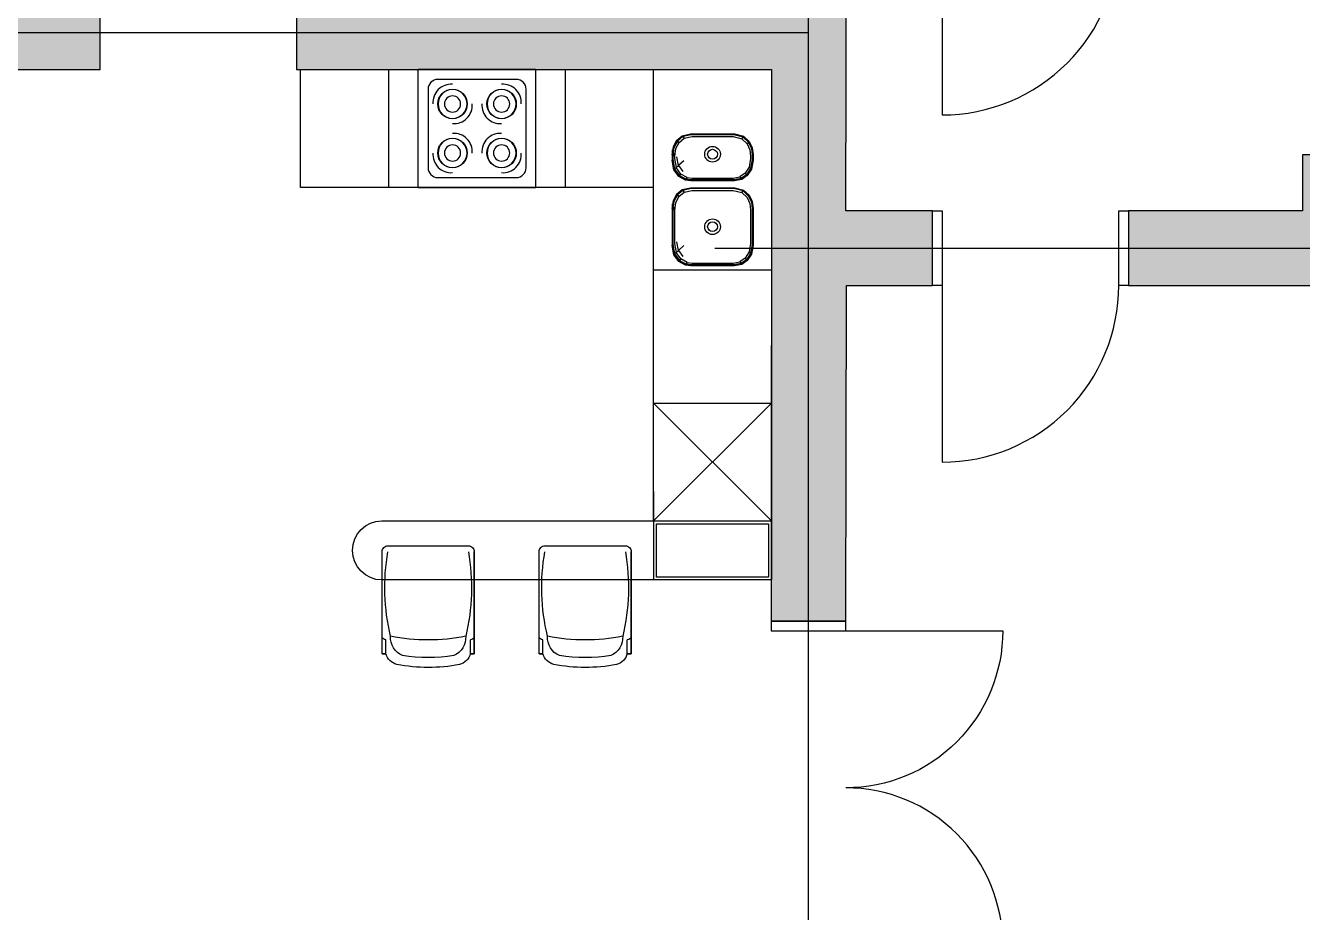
# Model space of a CAD drawing. Header units: millimetres. Extents: x 74752 to 193506, y -83124 to -13126.
# Drawn here: x 82323 to 88831, y -69922 to -65402 of the extents above; entities that cross this region are included whole.
import ezdxf

# ---------------------------------------------------------------- set-up
doc = ezdxf.new("R2010")
doc.units = ezdxf.units.MM
doc.linetypes.add('CENTER2', pattern=[1.125, 0.75, -0.125, 0.125, -0.125])
for name, color, linetype in [('axis', 40, 'CENTER2'), ('door_dwgmodels.com', 250, 'Continuous'), ('furniture _san', 36, 'Continuous'), ('hatches', 8, 'Continuous'), ('wall', 5, 'Continuous')]:
    doc.layers.add(name, color=color, linetype=linetype)

# ---------------------------------------------------------------- blocks, each defined once
blk = doc.blocks.new('*U30')
at = {"color": 0, "linetype": 'ByBlock', "ltscale": 10}
blk.add_lwpolyline([(-50, 0), (-50, 900, 0.414214), (-950, 0)], format="xyb", dxfattribs=at)
at = {"color": 0}
for points in [[(-1000, 0), (-950, 0), (-950, -120.6), (-1000, -120.6)], [(-50, 0), (0, 0), (0, -120.6), (-50, -120.6)]]:
    blk.add_lwpolyline(points, close=True, dxfattribs=at)
blk = doc.blocks.new('*U31')
at = {"color": 0, "linetype": 'ByBlock', "ltscale": 10}
blk.add_lwpolyline([(-50, 0), (-50, 900, 0.414214), (-950, 0)], format="xyb", dxfattribs=at)
at = {"color": 0}
for points in [[(-1000, 0), (-950, 0), (-950, -380), (-1000, -380)], [(-50, 0), (0, 0), (0, -380), (-50, -380)]]:
    blk.add_lwpolyline(points, close=True, dxfattribs=at)
blk = doc.blocks.new('*U37')
at = {"color": 0, "linetype": 'ByBlock', "ltscale": 10}
blk.add_lwpolyline([(-50, 0), (-50, 800.1, 0.414214), (-850.1, 0)], format="xyb", dxfattribs=at)
at = {"color": 0}
blk.add_lwpolyline([(-50, 0), (0, 0), (0, -380), (-50, -380)], close=True, dxfattribs=at)
blk = doc.blocks.new('arm bar1')
at = {"color": 0}
blk.add_line((215, 550), (215, 480), dxfattribs=at)
blk.add_lwpolyline([(235, 30), (235, 550), (215, 550), (215, 550, 0.268172), (159.7, 605.5, 0.092665), (-159.8, 604.9, 0.274698), (-215, 550), (-215, 550), (-235, 550), (-235, 30, 0.414214), (-205, 0), (205, 0, 0.414214), (235, 30, 7.595754)], format="xyb", dxfattribs=at)
for points in [[(-235, 550), (-215, 550), (-215, 480)], [(215, 550), (235, 550), (235, 30)]]:
    blk.add_lwpolyline(points, dxfattribs=at)
for centre, radius, start, end in [((-89, 466), 102.7, 114.15245, 182.66928), ((1.6, -249.4), 819.4, 80.91226, 99.31897), ((89, 466), 102.7, 357.33072, 65.84755), ((-212.7, 457.2), 22.9, 95.83493, 166.83362), ((839.2, 213.4), 1060.2, 166.48212, 189.9611), ((0, -506.5), 986.5, 78.80003, 101.19997), ((-839.2, 213.4), 1060.2, 350.0389, 13.51788), ((212.7, 457.2), 22.9, 13.16638, 84.16507)]:
    blk.add_arc(centre, radius, start, end, dxfattribs=at)
blk = doc.blocks.new('Kitchen furn 7d')
at = {"color": 0, "linetype": 'ByBlock'}
for p, q in [((600, 2150), (600, 2601)), ((600, 2300), (0, 1700)), ((0, 2300), (600, 1700)), ((600, 2300), (0, 2300)), ((600, 2149), (600, 649)), ((600, 1700), (0, 1700)), ((600, 1020), (0, 1020)), ((600, 649), (600, 0)), ((1050, 600), (1050, 0)), ((1200, 600), (1200, 0)), ((1800, 600), (1800, 0)), ((1950, 600), (1950, 0))]:
    blk.add_line(p, q, dxfattribs=at)
at = {"color": 0}
for p, q in [((122.7, 972.9), (151.3, 992.4)), ((152.4, 990.8), (124, 971.4)), ((126.3, 968.8), (154.4, 988)), ((133.3, 960.8), (160.4, 979.3)), ((151.3, 992.4), (188.4, 999.6)), ((189.2, 998), (152.4, 990.8)), ((154.4, 988), (152.4, 990.8)), ((154.4, 988), (190.8, 995.1)), ((160.4, 979.3), (154.4, 988)), ((195.6, 986.2), (160.4, 979.3)), ((188.4, 999.6), (411.7, 999.6)), ((410.8, 998), (189.2, 998)), ((190.8, 995.1), (409.2, 995.1)), ((404.4, 986.2), (195.6, 986.2)), ((429.2, 982.9), (404.4, 986.2)), ((409.2, 995.1), (434.9, 991.7)), ((436.8, 994.6), (410.8, 998)), ((411.7, 999.6), (437.8, 996.2)), ((434.9, 991.7), (429.2, 982.9)), ((429.2, 982.9), (462.2, 965.1)), ((469, 973.3), (434.9, 991.7)), ((471.3, 976), (436.8, 994.6)), ((437.8, 996.2), (472.5, 977.5)), ((472.5, 977.5), (496.9, 943.2)), ((93.6, 894.1), (101.8, 939.9)), ((103.2, 938.7), (95.1, 893.1)), ((97.7, 891.3), (105.7, 936.4)), ((101.8, 939.9), (122.7, 972.9)), ((124, 971.4), (103.2, 938.7)), ((105.7, 936.4), (103.2, 938.7)), ((105.7, 936.4), (126.3, 968.8)), ((113.4, 929.5), (105.7, 936.4)), ((105.7, 886), (113.4, 929.5)), ((113.4, 929.5), (133.3, 960.8)), ((126.3, 968.8), (124, 971.4)), ((133.3, 960.8), (126.3, 968.8)), ((446.5, 897.2), (473.5, 921.8)), ((473.5, 921.8), (451.6, 952.6)), ((462.2, 965.1), (469, 973.3)), ((462.2, 965.1), (485.3, 932.6)), ((469, 973.3), (471.3, 976)), ((493, 939.6), (469, 973.3)), ((495.5, 941.9), (471.3, 976)), ((485.3, 932.6), (473.5, 921.8)), ((473.5, 921.8), (482, 877.8)), ((485.3, 932.6), (493, 939.6)), ((494.3, 886), (485.3, 932.6)), ((493, 939.6), (495.5, 941.9)), ((502.3, 891.3), (493, 939.6)), ((504.9, 893.1), (495.5, 941.9)), ((496.9, 943.2), (506.4, 894.1)), ((93.6, 707.5), (93.6, 894.1)), ((95.1, 893.1), (95.1, 708.5)), ((97.7, 710.2), (97.7, 891.3)), ((105.7, 715.5), (105.7, 886)), ((494.3, 715.5), (494.3, 886)), ((502.3, 680.2), (502.3, 891.3)), ((504.9, 683.4), (504.9, 893.1)), ((506.4, 685.1), (506.4, 894.1)), ((98.1, 672.9), (93.6, 707.5)), ((95.1, 708.5), (99.5, 674.1)), ((102.1, 676.2), (97.7, 710.2)), ((112.8, 640.6), (98.1, 672.9)), ((99.5, 674.1), (114.2, 642)), ((116.6, 644.5), (102.1, 676.2)), ((109.9, 682.7), (105.7, 715.5)), ((123.9, 652.1), (109.9, 682.7)), ((123.9, 652.1), (151, 626.9)), ((472.1, 646.8), (488.7, 678.1)), ((479.3, 639), (496.5, 671.4)), ((499.1, 669.2), (481.6, 636.4)), ((483, 635), (500.5, 668)), ((488.7, 678.1), (494.3, 715.5)), ((494.3, 715.5), (494.3, 698.8)), ((496.5, 671.4), (502.3, 710.2)), ((504.9, 708.5), (499.1, 669.2)), ((500.5, 668), (506.4, 707.5)), ((502.3, 710.2), (502.3, 698.8)), ((141.3, 614.1), (112.8, 640.6)), ((114.2, 642), (142.5, 615.6)), ((144.6, 618.4), (116.6, 644.5)), ((188.3, 601.9), (141.3, 614.1)), ((142.5, 615.6), (144.6, 618.4)), ((142.5, 615.6), (189.2, 603.5)), ((151, 626.9), (144.6, 618.4)), ((144.6, 618.4), (190.8, 606.4)), ((195.6, 615.3), (151, 626.9)), ((411.6, 601.9), (188.3, 601.9)), ((189.2, 603.5), (410.8, 603.5)), ((190.8, 606.4), (409.2, 606.4)), ((404.4, 615.3), (195.6, 615.3)), ((444.6, 624.5), (404.4, 615.3)), ((409.2, 606.4), (450.8, 615.9)), ((410.8, 603.5), (452.8, 613.1)), ((454, 611.5), (411.6, 601.9)), ((472.1, 646.8), (444.6, 624.5)), ((450.8, 615.9), (444.6, 624.5)), ((450.8, 615.9), (479.3, 639)), ((452.8, 613.1), (450.8, 615.9)), ((452.8, 613.1), (481.6, 636.4)), ((483, 635), (454, 611.5)), ((479.3, 639), (472.1, 646.8)), ((481.6, 636.4), (479.3, 639)), ((101.8, 507), (122.7, 540)), ((124, 538.5), (103.2, 505.7)), ((105.7, 503.5), (126.3, 535.9)), ((113.4, 496.6), (133.3, 527.9)), ((122.7, 540), (151.3, 559.5)), ((152.4, 557.9), (124, 538.5)), ((126.3, 535.9), (124, 538.5)), ((126.3, 535.9), (154.4, 555.1)), ((133.3, 527.9), (126.3, 535.9)), ((133.3, 527.9), (160.4, 546.4)), ((151.3, 559.5), (188.4, 566.7)), ((189.2, 565.1), (152.4, 557.9)), ((154.4, 555.1), (152.4, 557.9)), ((154.4, 555.1), (190.8, 562.2)), ((160.4, 546.4), (154.4, 555.1)), ((195.6, 553.3), (160.4, 546.4)), ((188.4, 566.7), (411.7, 566.7)), ((410.8, 565.1), (189.2, 565.1)), ((190.8, 562.2), (409.2, 562.2)), ((404.4, 553.3), (195.6, 553.3)), ((429.2, 550), (404.4, 553.3)), ((409.2, 562.2), (434.9, 558.8)), ((436.8, 561.6), (410.8, 565.1)), ((411.7, 566.7), (437.8, 563.3)), ((434.9, 558.8), (429.2, 550)), ((429.2, 550), (462.2, 532.2)), ((469, 540.4), (434.9, 558.8)), ((471.3, 543), (436.8, 561.6)), ((437.8, 563.3), (472.5, 544.5)), ((462.2, 532.2), (469, 540.4)), ((462.2, 532.2), (485.3, 499.7)), ((469, 540.4), (471.3, 543)), ((493, 506.7), (469, 540.4)), ((495.5, 509), (471.3, 543)), ((472.5, 544.5), (496.9, 510.3)), ((93.6, 461.1), (101.8, 507)), ((93.6, 433.1), (93.6, 461.1)), ((103.2, 505.7), (95.1, 460.2)), ((95.1, 460.2), (95.1, 434.1)), ((97.7, 458.4), (105.7, 503.5)), ((97.7, 435.9), (97.7, 458.4)), ((105.7, 503.5), (103.2, 505.7)), ((113.4, 496.6), (105.7, 503.5)), ((105.7, 453.1), (113.4, 496.6)), ((446.5, 464.3), (473.5, 488.9)), ((473.5, 488.9), (451.6, 519.7)), ((485.3, 499.7), (473.5, 488.9)), ((473.5, 488.9), (482, 444.9)), ((485.3, 499.7), (493, 506.7)), ((494.3, 453.1), (485.3, 499.7)), ((493, 506.7), (495.5, 509)), ((502.3, 458.4), (493, 506.7)), ((504.9, 460.2), (495.5, 509)), ((496.9, 510.3), (506.4, 461.1)), ((502.3, 405.9), (502.3, 458.4)), ((504.9, 409), (504.9, 460.2)), ((506.4, 410.8), (506.4, 461.1)), ((98.1, 398.5), (93.6, 433.1)), ((95.1, 434.1), (99.5, 399.7)), ((102.1, 401.9), (97.7, 435.9)), ((112.8, 366.3), (98.1, 398.5)), ((99.5, 399.7), (114.2, 367.7)), ((116.6, 370.1), (102.1, 401.9)), ((105.7, 441.2), (105.7, 453.1)), ((109.9, 408.4), (105.7, 441.2)), ((123.9, 377.7), (109.9, 408.4)), ((472.1, 372.4), (488.7, 403.7)), ((479.3, 364.6), (496.5, 397)), ((499.1, 394.9), (481.6, 362.1)), ((483, 360.6), (500.5, 393.6)), ((488.7, 403.7), (494.3, 441.2)), ((494.3, 441.2), (494.3, 453.1)), ((494.3, 441.2), (494.3, 424.4)), ((496.5, 397), (502.3, 435.9)), ((504.9, 434.1), (499.1, 394.9)), ((500.5, 393.6), (506.4, 433.1)), ((502.3, 435.9), (502.3, 424.4)), ((141.3, 339.7), (112.8, 366.3)), ((114.2, 367.7), (142.5, 341.3)), ((116.6, 370.1), (123.9, 377.7)), ((144.6, 344.1), (116.6, 370.1)), ((123.9, 377.7), (151, 352.6)), ((188.3, 327.5), (141.3, 339.7)), ((142.5, 341.3), (144.6, 344.1)), ((142.5, 341.3), (189.2, 329.2)), ((151, 352.6), (144.6, 344.1)), ((144.6, 344.1), (190.8, 332.1)), ((195.6, 341), (151, 352.6)), ((411.6, 327.5), (188.3, 327.5)), ((189.2, 329.2), (410.8, 329.2)), ((190.8, 332.1), (409.2, 332.1)), ((404.4, 341), (195.6, 341)), ((444.6, 350.1), (404.4, 341)), ((409.2, 332.1), (450.8, 341.6)), ((410.8, 329.2), (452.8, 338.8)), ((454, 337.2), (411.6, 327.5)), ((472.1, 372.4), (444.6, 350.1)), ((450.8, 341.6), (444.6, 350.1)), ((450.8, 341.6), (479.3, 364.6)), ((452.8, 338.8), (450.8, 341.6)), ((452.8, 338.8), (481.6, 362.1)), ((483, 360.6), (454, 337.2)), ((479.3, 364.6), (472.1, 372.4)), ((481.6, 362.1), (479.3, 364.6))]:
    blk.add_line(p, q, dxfattribs=at)
at = {"color": 0, "ltscale": 600}
for p, q in [((1800, 600), (1200, 600)), ((1700, 550), (1300, 550)), ((1250, 500), (1250, 100)), ((1750, 100), (1750, 500)), ((1300, 50), (1700, 50)), ((1200, 0), (1800, 0))]:
    blk.add_line(p, q, dxfattribs=at)
at = {"color": 0, "linetype": 'ByBlock'}
blk.add_lwpolyline([(0, 2601), (1985, 2601, -0.996618), (1985, 2300), (600, 2300), (600, 600), (2400, 600, -0.416861), (2400, 600), (2400, 0), (0, 0), (0, 2601)], format="xyb", dxfattribs=at)
blk.add_lwpolyline([(15, 2586), (585, 2586), (585, 2315), (15, 2315)], close=True, dxfattribs=at)
at = {"color": 0}
for centre, radius in [((300, 800.7), 40), ((300, 800.7), 25), ((300, 431.2), 40), ((300, 431.2), 25)]:
    blk.add_circle(centre, radius, dxfattribs=at)
at = {"color": 0, "ltscale": 600}
for centre in [(1375, 425), (1625, 425), (1375, 175), (1625, 175)]:
    blk.add_circle(centre, 75, dxfattribs=at)
for centre, radius, start, end in [((1300, 500), 50, 90, 180), ((1367.7, 432.3), 93, 85.49745, 184.50255), ((1632.3, 432.3), 93, 355.49745, 94.50255), ((1700, 500), 50, 0, 90), ((1375, 425), 73.8, 0, 180), ((1375, 425), 41.3, 0, 180), ((1625, 425), 73.8, 0, 180), ((1625, 425), 41.3, 0, 180), ((1375, 425), 73.8, 180, 0), ((1375, 425), 41.3, 180, 0), ((1382.3, 417.7), 93, 265.49745, 4.50255), ((1617.7, 417.7), 93, 175.49745, 274.50255), ((1625, 425), 73.8, 180, 0), ((1625, 425), 41.3, 180, 0), ((1382.3, 182.3), 93, 355.49745, 94.50255), ((1617.7, 182.3), 93, 85.49745, 184.50255), ((1375, 175), 73.8, 0, 180), ((1375, 175), 41.3, 0, 180), ((1625, 175), 73.8, 0, 180), ((1625, 175), 41.3, 0, 180), ((1367.7, 167.7), 93, 175.49745, 274.50255), ((1375, 175), 73.8, 180, 0), ((1375, 175), 41.3, 180, 0), ((1625, 175), 73.8, 180, 0), ((1625, 175), 41.3, 180, 0), ((1632.3, 167.7), 93, 265.49745, 4.50255), ((1300, 100), 50, 180, 270), ((1700, 100), 50, 270, 0)]:
    blk.add_arc(centre, radius, start, end, dxfattribs=at)

msp = doc.modelspace()

# ---------------------------------------------------------------- hatches: boundary and pattern name
at = {"layer": 'hatches', "true_color": 0x474847}
h = msp.add_hatch(color=59, dxfattribs=at)
h.paths.add_polyline_path([(82703.6, -65246.4), (82003.6, -65246.4), (82003.6, -64986.4), (81613.6, -64986.4), (81613.6, -64886.4), (81363.6, -64886.4), (81363.6, -66775.4), (80957.1, -67182), (81409.6, -67634.5), (82003.6, -67040.5), (82003.6, -65626.4), (82703.6, -65626.4)])
h.paths.add_polyline_path([(80250, -67889.1), (80702.5, -68341.6), (80503.6, -68540.5), (80503.6, -68786.8), (79863.6, -68786.8), (79863.6, -68275.4)])
h.paths.add_polyline_path([(79863.6, -69786.8), (80503.6, -69786.8), (80503.6, -70033.1), (80702.5, -70232), (80250, -70684.5), (79863.6, -70298.2)])
h.paths.add_polyline_path([(80957.1, -71391.6), (81409.6, -70939.1), (82003.6, -71533.1), (82003.6, -72716.8), (81363.6, -72716.8), (81363.6, -71798.2), (80957.1, -71391.6)])
h.paths.add_polyline_path([(83013.6, -75486.8), (81363.6, -75486.8), (81363.6, -73716.8), (82003.6, -73716.8), (82003.6, -74846.8), (83013.6, -74846.8)])
h.paths.add_polyline_path([(85113.6, -74846.8), (85113.6, -75486.8), (86763.6, -75486.8), (86763.6, -74646.8), (87963.6, -74646.8), (87963.6, -74006.8), (87023.6, -74006.8), (87023.6, -72426.8), (87713.6, -72426.8), (87713.6, -72046.8), (86503.6, -72046.8), (86503.6, -70136.8), (86123.6, -70136.8), (86123.6, -72426.8), (86643.6, -72426.8), (86643.6, -74006.8), (86123.6, -74006.8), (86123.6, -74846.8), (85113.6, -74846.8)])
h.paths.add_polyline_path([(87566.8, -61236.5), (85881.8, -61236.5), (85881.8, -62286.5), (85171.8, -62286.5), (85171.8, -62536.5), (85271.8, -62536.5), (85271.8, -62926.5), (86124.5, -62926.5), (86124.5, -65246.4), (83703.6, -65246.4), (83703.6, -65626.4), (86124.6, -65626.4), (86123.6, -68436.7), (86503.6, -68436.7), (86506.9, -66726.8), (86944.9, -66726.8), (86944.9, -66346.8), (86503.6, -66346.8), (86507.1, -64956.8), (86944.9, -64956.8), (86944.9, -64836.8), (86633.6, -64836.8), (86637.1, -61876.5), (87566.8, -61876.5)])
h.paths.add_polyline_path([(90463.6, -61236.5), (88766.8, -61236.5), (88766.8, -61876.5), (88832.3, -61876.5), (88832.3, -64836.8), (87944.9, -64836.8), (87944.9, -64956.8), (88832.3, -64956.8), (88832.3, -65160.9), (88952.3, -65160.9), (88952.3, -61876.5), (90463.6, -61876.5)], flags=17)
h.paths.add_polyline_path([(94260.5, -61236.5), (92563.6, -61236.5), (92563.6, -61876.5), (93373.6, -61876.5), (93373.6, -62170.1), (93753.6, -62170.1), (93753.6, -61876.5), (94260.5, -61876.5)], flags=17)
h.paths.add_polyline_path([(101972.9, -60786.5), (96882.8, -60786.5), (96882.8, -61236.5), (95460.5, -61236.5), (95460.5, -61876.5), (96523.6, -61876.5), (96523.6, -63452), (96288.6, -63452), (96288.6, -65256.8), (93753.6, -65256.8), (93753.6, -63070.1), (93373.6, -63070.1), (93373.6, -66346.8), (88952.3, -66346.8), (88952.3, -66060.9), (88832.3, -66060.9), (88832.3, -66346.8), (87944.9, -66346.8), (87944.9, -66726.8), (93373.6, -66726.8), (93373.6, -70335.8), (93753.6, -70335.8), (93753.6, -68676.8), (94416.7, -68676.8), (94416.7, -68556.8), (93753.6, -68556.8), (93753.6, -67456.8), (96288.6, -67456.8), (96288.6, -68556.8), (95216.7, -68556.8), (95216.7, -68676.8), (96523.6, -68676.8), (96523.6, -68776.8), (96903.6, -68776.8), (96903.6, -67966.5), (97163.9, -67966.5), (97163.9, -67456.5), (96903.6, -67456.5), (96903.6, -65666.5), (97163.9, -65666.5), (97163.9, -65156.5), (96903.6, -65156.5), (96903.6, -63366.2), (97163.9, -63366.2), (97163.9, -62926.5), (102923.7, -62926.5), (102923.7, -62286.5), (97182.8, -62286.5), (97182.8, -61086.5), (101972.9, -61086.5)])
h.paths.add_polyline_path([(93753.6, -65456.8), (96523.6, -65456.8), (96523.6, -67256.8), (93753.6, -67256.8)], flags=16)
h.paths.add_polyline_path([(96523.6, -74886.8), (96523.6, -72426.8), (96263.6, -72426.8), (96263.6, -72166.8), (94563.6, -72166.8), (94563.6, -72426.8), (92563.6, -72426.8), (92563.6, -72046.8), (93373.6, -72046.8), (93373.6, -71235.8), (93753.6, -71235.8), (93753.6, -72046.8), (96523.6, -72046.8), (96523.6, -69676.8), (96903.6, -69676.8), (96903.6, -70196.5), (97163.9, -70196.5), (98743.5, -70192.1), (98743.3, -70836.5), (97163.6, -70836.5), (97163.6, -74886.8)])
h.paths.add_polyline_path([(101243.5, -70192.1), (103076.7, -70196.5), (103224.3, -70333.9), (102872, -70714.4), (102908.7, -70748.4), (102830.9, -70836.5), (101243.5, -70836.5), (101243.5, -70196.5)])
h.paths.add_polyline_path([(104316.8, -71147.4), (104557.9, -71289.8), (104293.9, -71736.7), (104337, -71762.2), (104278.2, -71867.2), (103948.5, -71672.5), (104009.8, -71568.9), (104052.8, -71594.3), (104316.6, -71147.7)])
h.paths.add_polyline_path([(105797.5, -71854), (105634.3, -72346.5), (105586.8, -72330.8), (105549, -72444.9), (105909.7, -72564.5), (105947.5, -72450.4), (105900, -72434.6), (106063.4, -71941.9)])
h.paths.add_polyline_path([(109313.3, -72230.6), (109368.6, -72746.7), (109418.2, -72741.4), (109431.1, -72860.8), (109053.2, -72901.2), (109040.4, -72781.8), (109090.2, -72776.5), (109034.9, -72260.5), (109313.3, -72230.6)])
h.paths.add_polyline_path([(107394.4, -72230.6), (107339.1, -72746.7), (107289.5, -72741.4), (107276.6, -72860.8), (107654.5, -72901.2), (107667.3, -72781.8), (107617.5, -72776.5), (107672.8, -72260.5), (107394.4, -72230.6)])
h.paths.add_polyline_path([(110910.2, -71854), (111073.4, -72346.5), (111120.9, -72330.8), (111158.7, -72444.9), (110798, -72564.5), (110760.2, -72450.4), (110807.7, -72434.6), (110644.3, -71941.9)])
h.paths.add_polyline_path([(112390.9, -71147.4), (112149.8, -71289.8), (112413.8, -71736.7), (112370.7, -71762.2), (112429.5, -71867.2), (112759.2, -71672.5), (112697.9, -71568.9), (112654.9, -71594.3), (112391.1, -71147.7)])
h.paths.add_polyline_path([(115464.2, -70192.1), (113631, -70196.5), (113483.4, -70333.9), (113835.7, -70714.4), (113799, -70748.4), (113876.8, -70836.5), (115464.2, -70836.5), (115464.2, -70196.5)])
h.paths.add_polyline_path([(121049.1, -70196.5), (121813.7, -70196.5), (121813.7, -70316.5), (121698.7, -70316.5), (121698.7, -72226.8), (121763.7, -72226.8), (121763.7, -72486.8), (119544.1, -72486.8), (119544.5, -70836.9), (117964.2, -70832.1), (117964.2, -70192.1), (119293.8, -70192.1), (119293.8, -69756.8), (119554.1, -69756.8), (119554.1, -69426.8), (119753.1, -69426.8), (120184.1, -69426.8), (120184.1, -70196.5), (120249.1, -70196.5), (120249.1, -70316.5), (120184.1, -70316.5), (120184.1, -71846.8), (121578.7, -71846.8), (121578.7, -70946.8), (121388.7, -70946.8), (121388.7, -70316.5), (121049.1, -70316.5)])
h.paths.add_polyline_path([(125414.2, -70576.5), (125414.2, -70316.5), (125284.2, -70316.5), (125284.2, -70196.5), (126286.1, -70196.5), (126286.1, -69708.4), (126404.1, -69708.4), (126406.1, -70196.5), (127604.1, -70196.5), (127604.1, -68196.5), (126404.1, -68196.5), (126404.1, -68906.4), (126284.1, -68906.4), (126284.1, -68196.5), (123704.1, -68196.5), (123704.1, -67476.5), (122614.1, -67476.5), (122614.1, -68196.5), (122494.1, -68196.5), (122494.1, -67476.5), (122394.1, -67476.5), (122394.1, -67356.5), (123704.1, -67356.5), (123704.1, -63801.5), (124084.1, -63801.5), (124084.1, -64976.5), (124376.8, -64976.5), (124376.8, -65096.5), (124084.1, -65096.5), (124084.1, -68076.5), (127604.1, -68076.5), (127604.1, -65096.5), (125276.8, -65096.5), (125276.8, -64976.5), (127604.1, -64976.5), (127604.1, -61876.5), (126537.2, -61876.5), (126537.2, -61236.5), (128262.2, -61236.5), (128262.2, -69936.5), (129384.2, -69936.5), (129384.2, -74296.9), (125024.2, -74296.9), (125024.2, -72486.8), (122863.7, -72486.8), (122863.7, -72226.8), (122913.7, -72226.8), (122913.7, -71846.8), (123833.7, -71846.8), (123833.7, -70316.5), (122813.7, -70316.5), (122813.7, -70196.5), (124284.1, -70196.5), (124284.1, -70316.5), (124083.7, -70316.5), (124083.7, -71846.8), (125414.2, -71846.8), (125414.2, -71696.8), (125664.2, -71696.8), (125664.2, -73656.9), (128744.2, -73656.9), (128744.2, -70576.5)])
h.paths.add_polyline_path([(117801.1, -62286.5), (119525.9, -62286.5), (119525.9, -61236.5), (121250.9, -61236.5), (121250.9, -61876.5), (120184.1, -61876.5), (120184.1, -67356.5), (121494.1, -67356.5), (121494.1, -67476.5), (121394.1, -67476.5), (121394.1, -68196.5), (121274.1, -68196.5), (121274.1, -67476.5), (120184.1, -67476.5), (120184.1, -68526.8), (119554.1, -68526.8), (119554.1, -67956.5), (119293.8, -67956.5), (119293.8, -67456.5), (119554.1, -67456.5), (119554.1, -65666.5), (119293.8, -65666.5), (119293.8, -65156.5), (119554.1, -65156.5), (119554.1, -63366.2), (119303.8, -63366.2), (119303.8, -62926.5), (117801.1, -62926.5)])
h.paths.add_polyline_path([(122450.9, -61236.5), (125337.2, -61236.5), (125337.2, -61876.5), (124084.1, -61876.5), (124084.1, -62901.5), (123704.1, -62901.5), (123704.1, -61876.5), (122450.9, -61876.5)], flags=17)
h.paths.add_polyline_path([(89263.6, -74006.8), (89963.6, -74006.8), (89963.6, -72426.8), (89413.6, -72426.8), (89413.6, -72046.8), (90863.6, -72046.8), (90863.6, -72426.8), (90593.6, -72426.8), (90603.6, -79746.8), (91593.7, -79746.8), (91593.7, -80266.8), (91643.7, -80266.8), (91643.7, -80386.8), (89963.6, -80386.8), (89963.6, -74646.8), (89263.6, -74646.8)])
h.paths.add_polyline_path([(97163.6, -80386.8), (97163.6, -77286.8), (96523.6, -77286.8), (96523.6, -79746.8), (95533.6, -79746.8), (95533.6, -80266.8), (95483.6, -80266.8), (95483.6, -80386.8), (97164.6, -80386.8)])
h.paths.add_polyline_path([(82003.6, -62926.5), (82003.6, -62536.5), (82103.6, -62536.5), (82103.6, -62286.5), (81363.6, -62286.5), (81363.6, -62986.5), (81363.6, -63026.5), (81613.6, -63026.5), (81613.6, -62926.5)])
h.paths.add_polyline_path([(113785, -62286.5), (116901.1, -62286.5), (116901.1, -62926.5), (113785, -62926.5)])
h.paths.add_polyline_path([(109603.8, -62286.5), (111285, -62286.5), (111285, -62926.5), (109603.8, -62926.5)])
h.paths.add_polyline_path([(105423.7, -62286.5), (107103.8, -62286.5), (107103.8, -62926.5), (105423.7, -62926.5)])
h.paths.add_polyline_path([(86123.6, -76796.8), (86763.6, -76796.8), (86763.6, -77436.8), (86123.6, -77436.8), (86123.6, -76796.8)])

# ---------------------------------------------------------------- linework, layer by layer
at = {"layer": 'axis'}
for p, q in [((86313.6, -75964.1, -51547), (86313.6, -59794.7, -51547)), ((80772, -65436.4, -51546.3), (86313.6, -65436.4, -51546.3)), ((85836.5, -66536.8, -51547), (94503.3, -66536.8, -51547))]:
    msp.add_line(p, q, dxfattribs=at)
at = {"layer": 'wall', "color": 5, "elevation": -51547}
for points in [[(101972.9, -60786.5), (96882.8, -60786.5), (96882.8, -61236.5), (95460.5, -61236.5), (95460.5, -61876.5), (96523.6, -61876.5), (96523.6, -63452), (96288.6, -63452), (96288.6, -65256.8), (93753.6, -65256.8), (93753.6, -63070.1), (93373.6, -63070.1), (93373.6, -66346.8), (88952.3, -66346.8), (88952.3, -66060.9), (88952.3, -66060.9), (88832.3, -66060.9), (88832.3, -66346.8), (87944.9, -66346.8), (87944.9, -66726.8), (87944.9, -66726.8), (93373.6, -66726.8), (93373.6, -70335.8)], [(83703.6, -65246.4), (83703.6, -65626.4), (86124.6, -65626.4), (86123.6, -68436.7), (86503.6, -68436.7), (86506.9, -66726.8), (86944.9, -66726.8), (86944.9, -66346.8), (86503.6, -66346.8), (86507.1, -64956.8)]]:
    msp.add_lwpolyline(points, dxfattribs=at)
msp.add_lwpolyline([(82703.6, -65246.4), (82003.6, -65246.4), (82003.6, -64986.4), (81613.6, -64986.4), (81613.6, -64886.4), (81363.6, -64886.4), (81363.6, -66775.4), (80957.1, -67182), (81409.6, -67634.5), (82003.6, -67040.5), (82003.6, -65626.4), (82703.6, -65626.4), (82703.6, -65246.4)], close=True, dxfattribs=at)

# ---------------------------------------------------------------- block references
at = {"layer": 'door_dwgmodels.com'}
for name, p, rotation in [('*U30', (86944.9, -64957.4, -51547), 180), ('*U31', (86944.9, -66726.8, -51547), 180), ('*U37', (86503.6, -70136.8, -51547), 269.9999999999999)]:
    msp.add_blockref(name, p, dxfattribs=dict(at, rotation=rotation))
at = {"layer": 'door_dwgmodels.com', "xscale": -1, "rotation": 270}
msp.add_blockref('*U37', (86503.6, -68436.7, -51547), dxfattribs=at)
at = {"layer": 'furniture _san', "rotation": 180}
msp.add_blockref('Kitchen furn 7d', (86124.6, -65626.4, -51547), dxfattribs=at)
at = {"layer": 'furniture _san', "xscale": -1, "rotation": 180}
for p in [(84375.3, -68053.3, -51547), (85175.3, -68053.3, -51547)]:
    msp.add_blockref('arm bar1', p, dxfattribs=at)

doc.saveas('drawing.dxf')
